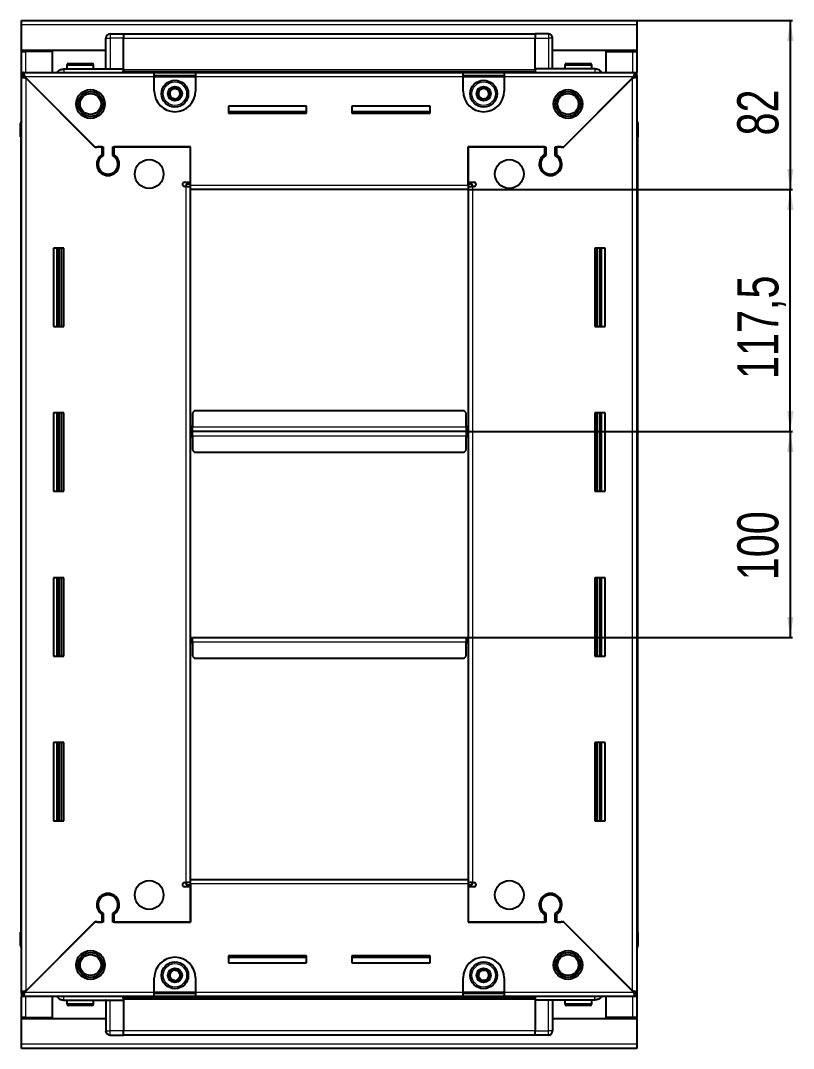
# Model space of a CAD drawing. Header units: millimetres. Extents: x 1014 to 2995, y -721 to 1092.
# Drawn here: x 2619.4 to 2994.9, y 444.1 to 943.1 of the extents above; entities that cross this region are included whole.
import ezdxf

# ---------------------------------------------------------------- set-up
doc = ezdxf.new("R2010")
doc.units = ezdxf.units.MM
doc.layers.add('FORMAT', color=7, linetype='Continuous')
doc.styles.add('SLDTEXTSTYLE0', font='TXT', dxfattribs={"width": 0.75})
doc.dimstyles.new('SLDDIMSTYLE0', dxfattribs={"dimtxt": 20, "dimasz": 10, "dimexe": 0, "dimexo": 0.0625, "dimgap": 5, "dimtad": 2, "dimdec": 1, "dimrnd": 1e-09, "dimzin": 12, "dimdsep": 46, "dimtxsty": 'SLDTEXTSTYLE0', "dimsah": 1, "dimcen": 0.09, "dimadec": 0, "dimazin": 3, "dimtfac": 1, "dimtofl": 0, "dimtmove": 0, "dimatfit": 3, "dimfxl": 0, "dimfrac": 2, "dimtolj": 1, "dimtzin": 12, "dimarcsym": 0})

# ---------------------------------------------------------------- blocks, each defined once
blk = doc.blocks.new('_D_5')
at = {"layer": 'FORMAT'}
for p, q in [((2918.87, 943.07), (2994.36, 943.07)), ((2993.36, 943.07), (2993.36, 861.07)), ((2836.87, 861.07), (2994.36, 861.07))]:
    blk.add_line(p, q, dxfattribs=at)
for points in [[(2993.36, 943.07), (2991.82, 933.07), (2994.9, 933.07)], [(2993.36, 861.07), (2994.9, 871.07), (2991.82, 871.07)]]:
    blk.add_solid(points, dxfattribs=at)
at = {"layer": 'FORMAT', "insert": (2967.58, 887.29), "char_height": 20, "attachment_point": 1, "rotation": 90, "style": 'SLDTEXTSTYLE0'}
blk.add_mtext('82', dxfattribs=at)
blk = doc.blocks.new('_D_6')
at = {"layer": 'FORMAT'}
for p, q in [((2836.87, 861.07), (2994.36, 861.07)), ((2993.36, 743.57), (2993.36, 861.07)), ((2835.87, 743.57), (2994.36, 743.57))]:
    blk.add_line(p, q, dxfattribs=at)
for points in [[(2993.36, 861.07), (2991.82, 851.07), (2994.9, 851.07)], [(2993.36, 743.57), (2994.9, 753.57), (2991.82, 753.57)]]:
    blk.add_solid(points, dxfattribs=at)
at = {"layer": 'FORMAT', "insert": (2967.58, 769.07), "char_height": 20, "attachment_point": 1, "rotation": 90, "style": 'SLDTEXTSTYLE0'}
blk.add_mtext('117,5', dxfattribs=at)
blk = doc.blocks.new('_D_7')
at = {"layer": 'FORMAT'}
for p, q in [((2835.87, 743.57), (2994.36, 743.57)), ((2993.36, 743.57), (2993.36, 643.57)), ((2835.87, 643.57), (2994.36, 643.57))]:
    blk.add_line(p, q, dxfattribs=at)
for points in [[(2993.36, 743.57), (2991.82, 733.57), (2994.9, 733.57)], [(2993.36, 643.57), (2994.9, 653.57), (2991.82, 653.57)]]:
    blk.add_solid(points, dxfattribs=at)
at = {"layer": 'FORMAT', "insert": (2967.58, 671.4), "char_height": 20, "attachment_point": 1, "rotation": 90, "style": 'SLDTEXTSTYLE0'}
blk.add_mtext('100', dxfattribs=at)

msp = doc.modelspace()

# ---------------------------------------------------------------- linework, layer by layer
at = {"color": 7, "linetype": 'Continuous', "lineweight": 25}
for p, q in [((2619.86, 943.07), (2918.86, 943.07)), ((2619.86, 940.97), (2619.86, 943.07)), ((2619.86, 928.57), (2619.86, 940.97)), ((2918.86, 943.07), (2918.86, 940.97)), ((2918.86, 940.97), (2918.86, 928.57)), ((2660.86, 919.57), (2660.86, 934.57)), ((2661.53, 936.07), (2661.53, 936.07)), ((2662.86, 936.57), (2669.36, 936.57)), ((2662.86, 936.57), (2669.36, 936.57)), ((2669.36, 936.57), (2669.36, 936.57)), ((2669.36, 936.57), (2669.36, 936.57)), ((2669.36, 936.57), (2669.36, 934.57)), ((2869.36, 936.42), (2669.36, 936.42)), ((2669.36, 919.57), (2669.36, 934.57)), ((2869.36, 936.57), (2869.36, 936.57)), ((2875.86, 936.57), (2869.36, 936.57)), ((2875.86, 936.57), (2869.36, 936.57)), ((2869.36, 936.57), (2869.36, 934.57)), ((2869.36, 919.57), (2869.36, 934.57)), ((2877.86, 934.57), (2877.86, 934.57)), ((2877.86, 919.57), (2877.86, 934.57)), ((2660.86, 928.57), (2619.86, 928.57)), ((2619.86, 928.07), (2619.86, 928.57)), ((2621.36, 928.07), (2621.36, 928.57)), ((2918.86, 928.57), (2877.86, 928.57)), ((2917.36, 928.07), (2917.36, 928.57)), ((2918.86, 928.07), (2918.86, 928.57)), ((2619.86, 928.07), (2621.96, 928.07)), ((2619.86, 917.82), (2619.86, 928.07)), ((2634.86, 928.07), (2621.96, 928.07)), ((2634.86, 917.82), (2634.86, 928.07)), ((2903.86, 917.82), (2903.86, 928.07)), ((2903.86, 928.07), (2916.76, 928.07)), ((2916.76, 928.07), (2918.86, 928.07)), ((2918.86, 928.07), (2918.86, 917.82)), ((2640.36, 919.57), (2669.36, 919.57)), ((2641.86, 921.47), (2641.86, 919.57)), ((2642.66, 922.27), (2654.06, 922.27)), ((2654.86, 919.57), (2654.86, 921.47)), ((2669.28, 917.82), (2669.36, 919.54)), ((2669.36, 919.57), (2669.36, 919.07)), ((2669.36, 918.42), (2869.36, 918.42)), ((2869.36, 919.57), (2869.36, 919.07)), ((2898.36, 919.57), (2869.36, 919.57)), ((2869.36, 919.54), (2869.43, 917.82)), ((2870.86, 919.5), (2870.86, 919.57)), ((2883.86, 921.47), (2883.86, 919.57)), ((2884.66, 922.27), (2896.06, 922.27)), ((2896.86, 919.57), (2896.86, 921.47)), ((2619.86, 916.32), (2619.86, 917.82)), ((2619.86, 917.82), (2620.86, 917.82)), ((2619.86, 915.82), (2619.86, 916.32)), ((2619.86, 916.32), (2620.86, 916.32)), ((2619.86, 471.32), (2619.86, 915.82)), ((2621.36, 915.82), (2619.86, 915.82)), ((2620.86, 916.32), (2620.86, 917.82)), ((2620.86, 917.82), (2684.36, 917.82)), ((2621.46, 915.72), (2655.36, 881.82)), ((2656.06, 881.12), (2621.96, 915.22)), ((2684.36, 915.72), (2684.36, 917.82)), ((2684.36, 917.82), (2704.36, 917.82)), ((2684.36, 916.32), (2704.36, 916.32)), ((2684.36, 908.82), (2684.36, 915.72)), ((2704.36, 917.82), (2704.36, 915.72)), ((2704.36, 917.82), (2834.36, 917.82)), ((2704.36, 915.72), (2704.36, 908.82)), ((2834.36, 915.72), (2834.36, 917.82)), ((2834.36, 917.82), (2854.36, 917.82)), ((2834.36, 916.32), (2854.36, 916.32)), ((2834.36, 908.82), (2834.36, 915.72)), ((2854.36, 917.82), (2917.86, 917.82)), ((2854.36, 917.82), (2854.36, 915.72)), ((2854.36, 915.72), (2854.36, 908.82)), ((2916.76, 915.22), (2882.66, 881.12)), ((2883.36, 881.82), (2917.26, 915.72)), ((2917.36, 915.82), (2918.86, 915.82)), ((2917.86, 916.32), (2917.86, 917.82)), ((2917.86, 917.82), (2918.86, 917.82)), ((2917.86, 916.32), (2918.86, 916.32)), ((2918.86, 916.32), (2918.86, 917.82)), ((2918.86, 916.32), (2918.86, 915.82)), ((2918.86, 915.82), (2918.86, 471.32)), ((2758.36, 901.57), (2720.36, 901.57)), ((2720.36, 901.57), (2720.36, 898.07)), ((2758.36, 898.82), (2720.36, 898.82)), ((2758.36, 898.07), (2758.36, 901.57)), ((2818.36, 901.57), (2780.36, 901.57)), ((2780.36, 901.57), (2780.36, 898.07)), ((2818.36, 898.82), (2780.36, 898.82)), ((2818.36, 898.07), (2818.36, 901.57)), ((2720.36, 898.07), (2758.36, 898.07)), ((2780.36, 898.07), (2818.36, 898.07)), ((2918.86, 894.39), (2918.86, 894.39)), ((2619.36, 893.07), (2619.36, 886.57)), ((2619.36, 886.57), (2619.36, 893.07)), ((2919.36, 893.07), (2919.36, 886.57)), ((2919.36, 886.57), (2919.36, 893.07)), ((2619.36, 886.57), (2619.36, 886.57)), ((2619.86, 886.57), (2619.36, 886.57)), ((2619.51, 886.57), (2619.51, 500.57)), ((2918.86, 886.57), (2919.36, 886.57)), ((2919.21, 500.57), (2919.21, 886.57)), ((2919.36, 886.57), (2919.36, 886.57)), ((2919.36, 886.57), (2919.36, 886.57)), ((2655.36, 881.82), (2659.56, 881.82)), ((2656.76, 881.82), (2656.06, 881.12)), ((2658.86, 881.82), (2656.76, 881.82)), ((2658.86, 881.82), (2658.86, 877.93)), ((2659.56, 881.82), (2659.56, 877.53)), ((2664.16, 881.82), (2701.86, 881.82)), ((2664.16, 877.53), (2664.16, 881.82)), ((2664.86, 877.93), (2664.86, 881.82)), ((2701.86, 881.82), (2664.86, 881.82)), ((2701.86, 864.57), (2701.86, 881.82)), ((2701.86, 863.17), (2701.86, 881.82)), ((2836.86, 881.82), (2836.86, 864.57)), ((2873.86, 881.82), (2836.86, 881.82)), ((2836.86, 881.82), (2874.56, 881.82)), ((2836.86, 863.17), (2836.86, 881.82)), ((2873.86, 881.82), (2873.86, 877.93)), ((2874.56, 881.82), (2874.56, 877.53)), ((2879.16, 881.82), (2883.36, 881.82)), ((2879.16, 877.53), (2879.16, 881.82)), ((2881.96, 881.82), (2879.86, 881.82)), ((2879.86, 877.93), (2879.86, 881.82)), ((2882.66, 881.12), (2881.96, 881.82)), ((2659.86, 868.96), (2659.86, 868.2)), ((2878.86, 868.96), (2878.86, 868.2)), ((2699.01, 864.57), (2701.86, 864.57)), ((2701.86, 863.57), (2699.86, 863.57)), ((2699.86, 863.57), (2699.86, 862.57)), ((2836.86, 864.57), (2839.71, 864.57)), ((2838.86, 863.57), (2836.86, 863.57)), ((2838.86, 862.57), (2838.86, 863.57)), ((2699.76, 862.57), (2699.01, 862.57)), ((2699.76, 862.57), (2701.86, 862.57)), ((2701.86, 861.07), (2701.86, 863.17)), ((2701.86, 526.07), (2701.86, 861.07)), ((2836.86, 861.07), (2701.86, 861.07)), ((2836.86, 863.17), (2836.86, 861.07)), ((2836.86, 862.57), (2838.96, 862.57)), ((2836.86, 861.07), (2836.86, 526.07)), ((2839.71, 862.57), (2838.96, 862.57)), ((2640.36, 832.57), (2635.36, 832.57)), ((2635.36, 832.57), (2635.36, 794.57)), ((2637.51, 794.57), (2637.51, 832.57)), ((2639.3, 794.57), (2639.3, 832.57)), ((2639.33, 794.57), (2639.33, 832.57)), ((2640.36, 794.57), (2640.36, 832.57)), ((2898.36, 832.57), (2898.36, 794.57)), ((2903.36, 832.57), (2898.36, 832.57)), ((2899.38, 832.57), (2899.38, 794.57)), ((2899.42, 832.57), (2899.42, 794.57)), ((2901.21, 832.57), (2901.21, 794.57)), ((2903.36, 794.57), (2903.36, 832.57)), ((2635.36, 794.57), (2640.36, 794.57)), ((2898.36, 794.57), (2903.36, 794.57)), ((2703.86, 753.57), (2702.86, 752.57)), ((2834.86, 753.57), (2703.86, 753.57)), ((2835.86, 752.57), (2834.86, 753.57)), ((2640.36, 752.57), (2635.36, 752.57)), ((2635.36, 752.57), (2635.36, 714.57)), ((2637.51, 714.57), (2637.51, 752.57)), ((2639.3, 714.57), (2639.3, 752.57)), ((2639.33, 714.57), (2639.33, 752.57)), ((2640.36, 714.57), (2640.36, 752.57)), ((2702.86, 752.57), (2702.86, 745.67)), ((2835.86, 745.67), (2835.86, 752.57)), ((2898.36, 752.57), (2898.36, 714.57)), ((2903.36, 752.57), (2898.36, 752.57)), ((2899.38, 752.57), (2899.38, 714.57)), ((2899.42, 752.57), (2899.42, 714.57)), ((2901.21, 752.57), (2901.21, 714.57)), ((2903.36, 714.57), (2903.36, 752.57)), ((2702.61, 743.57), (2701.86, 743.57)), ((2702.86, 746.42), (2702.61, 746.42)), ((2702.61, 746.42), (2702.61, 743.57)), ((2702.61, 743.57), (2702.61, 740.72)), ((2702.86, 743.57), (2702.86, 745.67)), ((2835.86, 743.57), (2702.86, 743.57)), ((2702.86, 741.47), (2702.86, 743.57)), ((2836.11, 746.42), (2835.86, 746.42)), ((2835.86, 745.67), (2835.86, 743.57)), ((2835.86, 743.57), (2835.86, 741.47)), ((2836.11, 743.57), (2836.11, 746.42)), ((2836.86, 743.57), (2836.11, 743.57)), ((2836.11, 740.72), (2836.11, 743.57)), ((2702.61, 740.72), (2702.86, 740.72)), ((2702.86, 741.47), (2702.86, 734.57)), ((2835.86, 734.57), (2835.86, 741.47)), ((2835.86, 740.72), (2836.11, 740.72)), ((2702.86, 734.57), (2703.86, 733.57)), ((2703.86, 733.57), (2834.86, 733.57)), ((2834.86, 733.57), (2835.86, 734.57)), ((2635.36, 714.57), (2640.36, 714.57)), ((2898.36, 714.57), (2903.36, 714.57)), ((2640.36, 672.57), (2635.36, 672.57)), ((2635.36, 672.57), (2635.36, 634.57)), ((2637.51, 634.57), (2637.51, 672.57)), ((2639.3, 634.57), (2639.3, 672.57)), ((2639.33, 634.57), (2639.33, 672.57)), ((2640.36, 634.57), (2640.36, 672.57)), ((2898.36, 672.57), (2898.36, 634.57)), ((2903.36, 672.57), (2898.36, 672.57)), ((2899.38, 672.57), (2899.38, 634.57)), ((2899.42, 672.57), (2899.42, 634.57)), ((2901.21, 672.57), (2901.21, 634.57)), ((2903.36, 634.57), (2903.36, 672.57)), ((2701.86, 643.57), (2702.61, 643.57)), ((2702.61, 643.57), (2702.61, 640.72)), ((2702.61, 640.72), (2702.86, 640.72)), ((2702.86, 641.47), (2702.86, 643.57)), ((2702.86, 643.57), (2835.86, 643.57)), ((2702.86, 641.47), (2702.86, 634.57)), ((2835.86, 643.57), (2835.86, 641.47)), ((2835.86, 634.57), (2835.86, 641.47)), ((2835.86, 640.72), (2836.11, 640.72)), ((2836.11, 640.72), (2836.11, 643.57)), ((2836.11, 643.57), (2836.86, 643.57)), ((2635.36, 634.57), (2640.36, 634.57)), ((2702.86, 634.57), (2703.86, 633.57)), ((2834.86, 633.57), (2835.86, 634.57)), ((2898.36, 634.57), (2903.36, 634.57)), ((2703.86, 633.57), (2834.86, 633.57)), ((2640.36, 592.57), (2635.36, 592.57)), ((2635.36, 592.57), (2635.36, 554.57)), ((2637.51, 554.57), (2637.51, 592.57)), ((2639.3, 554.57), (2639.3, 592.57)), ((2639.33, 554.57), (2639.33, 592.57)), ((2640.36, 554.57), (2640.36, 592.57)), ((2898.36, 592.57), (2898.36, 554.57)), ((2903.36, 592.57), (2898.36, 592.57)), ((2899.38, 592.57), (2899.38, 554.57)), ((2899.42, 592.57), (2899.42, 554.57)), ((2901.21, 592.57), (2901.21, 554.57)), ((2903.36, 554.57), (2903.36, 592.57)), ((2635.36, 554.57), (2640.36, 554.57)), ((2898.36, 554.57), (2903.36, 554.57)), ((2699.01, 524.57), (2699.76, 524.57)), ((2701.86, 524.57), (2699.76, 524.57)), ((2699.86, 524.57), (2699.86, 523.57)), ((2701.86, 526.07), (2836.86, 526.07)), ((2701.86, 523.97), (2701.86, 526.07)), ((2701.86, 523.97), (2701.86, 505.32)), ((2836.86, 526.07), (2836.86, 523.97)), ((2838.96, 524.57), (2836.86, 524.57)), ((2836.86, 523.97), (2836.86, 505.32)), ((2838.86, 523.57), (2838.86, 524.57)), ((2838.96, 524.57), (2839.71, 524.57)), ((2701.86, 522.57), (2699.01, 522.57)), ((2699.86, 523.57), (2701.86, 523.57)), ((2701.86, 505.32), (2701.86, 522.57)), ((2836.86, 523.57), (2838.86, 523.57)), ((2836.86, 522.57), (2836.86, 505.32)), ((2839.71, 522.57), (2836.86, 522.57)), ((2659.86, 518.94), (2659.86, 518.18)), ((2878.86, 518.94), (2878.86, 518.18)), ((2658.86, 509.21), (2658.86, 505.32)), ((2659.56, 509.61), (2659.56, 505.32)), ((2664.16, 505.32), (2664.16, 509.61)), ((2664.86, 505.32), (2664.86, 509.21)), ((2873.86, 509.21), (2873.86, 505.32)), ((2874.56, 509.61), (2874.56, 505.32)), ((2879.16, 505.32), (2879.16, 509.61)), ((2879.86, 505.32), (2879.86, 509.21)), ((2655.36, 505.32), (2621.46, 471.42)), ((2621.96, 471.92), (2656.06, 506.02)), ((2659.56, 505.32), (2655.36, 505.32)), ((2656.06, 506.02), (2656.76, 505.32)), ((2656.76, 505.32), (2658.86, 505.32)), ((2701.86, 505.32), (2664.16, 505.32)), ((2664.86, 505.32), (2701.86, 505.32)), ((2836.86, 505.32), (2873.86, 505.32)), ((2874.56, 505.32), (2836.86, 505.32)), ((2883.36, 505.32), (2879.16, 505.32)), ((2879.86, 505.32), (2881.96, 505.32)), ((2881.96, 505.32), (2882.66, 506.02)), ((2882.66, 506.02), (2916.76, 471.92)), ((2917.26, 471.42), (2883.36, 505.32)), ((2619.36, 494.07), (2619.36, 500.57)), ((2619.36, 500.57), (2619.36, 500.57)), ((2619.36, 500.57), (2619.36, 500.57)), ((2619.36, 500.57), (2619.36, 494.07)), ((2619.86, 500.57), (2619.36, 500.57)), ((2918.86, 500.57), (2919.36, 500.57)), ((2919.36, 500.57), (2919.36, 500.57)), ((2919.36, 494.07), (2919.36, 500.57)), ((2919.36, 500.57), (2919.36, 494.07)), ((2619.86, 492.75), (2619.86, 492.75)), ((2758.36, 489.07), (2720.36, 489.07)), ((2720.36, 489.07), (2720.36, 485.57)), ((2758.36, 485.57), (2758.36, 489.07)), ((2818.36, 489.07), (2780.36, 489.07)), ((2780.36, 489.07), (2780.36, 485.57)), ((2818.36, 485.57), (2818.36, 489.07)), ((2720.36, 488.32), (2758.36, 488.32)), ((2720.36, 485.57), (2758.36, 485.57)), ((2780.36, 488.32), (2818.36, 488.32)), ((2780.36, 485.57), (2818.36, 485.57)), ((2684.36, 471.42), (2684.36, 478.32)), ((2704.36, 478.32), (2704.36, 471.42)), ((2834.36, 471.42), (2834.36, 478.32)), ((2854.36, 478.32), (2854.36, 471.42)), ((2619.86, 470.82), (2619.86, 471.32)), ((2621.36, 471.32), (2619.86, 471.32)), ((2619.86, 470.82), (2619.86, 469.32)), ((2620.86, 470.82), (2619.86, 470.82)), ((2619.86, 459.07), (2619.86, 469.32)), ((2620.86, 469.32), (2619.86, 469.32)), ((2620.86, 470.82), (2620.86, 469.32)), ((2684.36, 469.32), (2620.86, 469.32)), ((2634.86, 459.07), (2634.86, 469.32)), ((2669.36, 467.6), (2669.28, 469.32)), ((2684.36, 469.32), (2684.36, 471.42)), ((2704.36, 470.82), (2684.36, 470.82)), ((2704.36, 469.32), (2684.36, 469.32)), ((2704.36, 471.42), (2704.36, 469.32)), ((2834.36, 469.32), (2704.36, 469.32)), ((2834.36, 469.32), (2834.36, 471.42)), ((2854.36, 470.82), (2834.36, 470.82)), ((2854.36, 469.32), (2834.36, 469.32)), ((2854.36, 471.42), (2854.36, 469.32)), ((2917.86, 469.32), (2854.36, 469.32)), ((2869.43, 469.32), (2869.36, 467.6)), ((2903.86, 459.07), (2903.86, 469.32)), ((2917.36, 471.32), (2918.86, 471.32)), ((2917.86, 470.82), (2917.86, 469.32)), ((2918.86, 470.82), (2917.86, 470.82)), ((2918.86, 469.32), (2917.86, 469.32)), ((2918.86, 471.32), (2918.86, 470.82)), ((2918.86, 470.82), (2918.86, 469.32)), ((2918.86, 469.32), (2918.86, 459.07)), ((2640.36, 467.57), (2669.36, 467.57)), ((2641.86, 467.57), (2641.86, 465.67)), ((2646.43, 464.87), (2642.66, 464.87)), ((2654.06, 464.87), (2646.43, 464.87)), ((2654.86, 465.67), (2654.86, 467.57)), ((2660.86, 467.57), (2660.86, 452.57)), ((2667.86, 467.64), (2667.86, 467.57)), ((2869.36, 468.72), (2669.36, 468.72)), ((2669.36, 467.57), (2669.36, 468.07)), ((2669.36, 467.57), (2669.36, 452.57)), ((2869.36, 467.57), (2869.36, 468.07)), ((2898.36, 467.57), (2869.36, 467.57)), ((2869.36, 467.57), (2869.36, 452.57)), ((2877.86, 467.57), (2877.86, 452.57)), ((2883.86, 467.57), (2883.86, 465.67)), ((2891.65, 464.87), (2884.66, 464.87)), ((2896.06, 464.87), (2891.65, 464.87)), ((2896.86, 465.67), (2896.86, 467.57)), ((2621.96, 459.07), (2619.86, 459.07)), ((2619.86, 458.57), (2619.86, 459.07)), ((2619.86, 458.57), (2660.86, 458.57)), ((2619.86, 446.17), (2619.86, 458.57)), ((2621.36, 458.57), (2621.36, 459.07)), ((2621.96, 459.07), (2634.86, 459.07)), ((2877.86, 458.57), (2918.86, 458.57)), ((2916.76, 459.07), (2903.86, 459.07)), ((2918.86, 459.07), (2916.76, 459.07)), ((2917.36, 458.57), (2917.36, 459.07)), ((2918.86, 458.57), (2918.86, 459.07)), ((2918.86, 458.57), (2918.86, 446.17)), ((2660.86, 452.57), (2660.86, 452.57)), ((2662.86, 450.57), (2669.36, 450.57)), ((2662.86, 450.57), (2669.36, 450.57)), ((2669.36, 450.57), (2669.36, 452.57)), ((2669.36, 450.72), (2869.36, 450.72)), ((2669.36, 450.57), (2669.36, 450.57)), ((2869.36, 450.57), (2869.36, 452.57)), ((2869.36, 450.57), (2869.36, 450.57)), ((2875.86, 450.57), (2869.36, 450.57)), ((2869.36, 450.57), (2869.36, 450.57)), ((2875.86, 450.57), (2869.36, 450.57)), ((2877.18, 451.07), (2877.18, 451.07)), ((2619.86, 444.07), (2619.86, 446.17)), ((2918.86, 446.17), (2918.86, 444.07)), ((2918.86, 444.07), (2619.86, 444.07))]:
    msp.add_line(p, q, dxfattribs=at)
at = {"color": 8, "linetype": 'Continuous', "lineweight": 18}
for p, q in [((2918.86, 940.97), (2619.86, 940.97)), ((2660.86, 934.57), (2662.86, 934.57)), ((2662.86, 936.57), (2662.86, 934.57)), ((2662.86, 934.57), (2662.86, 919.57)), ((2669.36, 934.57), (2662.86, 934.57)), ((2869.36, 934.42), (2669.36, 934.42)), ((2869.36, 934.57), (2875.86, 934.57)), ((2875.86, 936.57), (2875.86, 934.57)), ((2877.86, 934.57), (2875.86, 934.57)), ((2875.86, 934.57), (2875.86, 919.57)), ((2621.96, 928.07), (2621.96, 928.57)), ((2916.76, 928.57), (2916.76, 928.07)), ((2621.96, 917.82), (2621.96, 928.07)), ((2916.76, 928.07), (2916.76, 917.82)), ((2641.86, 921.47), (2654.86, 921.47)), ((2869.36, 919.07), (2669.36, 919.07)), ((2883.86, 921.47), (2896.86, 921.47)), ((2684.36, 915.72), (2621.46, 915.72)), ((2621.96, 915.22), (2621.96, 471.92)), ((2869.36, 917.84), (2669.36, 917.84)), ((2684.36, 915.72), (2704.36, 915.72)), ((2834.36, 915.72), (2704.36, 915.72)), ((2834.36, 915.72), (2854.36, 915.72)), ((2917.26, 915.72), (2854.36, 915.72)), ((2916.76, 471.92), (2916.76, 915.22)), ((2619.86, 893.07), (2619.36, 893.07)), ((2918.86, 893.07), (2919.36, 893.07)), ((2699.76, 524.57), (2699.76, 862.57)), ((2701.86, 863.17), (2836.86, 863.17)), ((2838.96, 862.57), (2838.96, 524.57)), ((2636.86, 832.57), (2636.86, 794.57)), ((2638.09, 832.57), (2638.09, 794.57)), ((2900.62, 794.57), (2900.62, 832.57)), ((2901.86, 794.57), (2901.86, 832.57)), ((2636.86, 752.57), (2636.86, 714.57)), ((2638.09, 752.57), (2638.09, 714.57)), ((2900.62, 714.57), (2900.62, 752.57)), ((2901.86, 714.57), (2901.86, 752.57)), ((2835.86, 745.67), (2702.86, 745.67)), ((2702.86, 741.47), (2835.86, 741.47)), ((2636.86, 672.57), (2636.86, 634.57)), ((2638.09, 672.57), (2638.09, 634.57)), ((2900.62, 634.57), (2900.62, 672.57)), ((2901.86, 634.57), (2901.86, 672.57)), ((2702.86, 641.47), (2835.86, 641.47)), ((2636.86, 592.57), (2636.86, 554.57)), ((2638.09, 592.57), (2638.09, 554.57)), ((2900.62, 554.57), (2900.62, 592.57)), ((2901.86, 554.57), (2901.86, 592.57)), ((2836.86, 523.97), (2701.86, 523.97)), ((2619.86, 494.07), (2619.36, 494.07)), ((2918.86, 494.07), (2919.36, 494.07)), ((2621.46, 471.42), (2684.36, 471.42)), ((2621.96, 459.07), (2621.96, 469.32)), ((2669.36, 469.31), (2869.36, 469.31)), ((2704.36, 471.42), (2684.36, 471.42)), ((2704.36, 471.42), (2834.36, 471.42)), ((2854.36, 471.42), (2834.36, 471.42)), ((2854.36, 471.42), (2917.26, 471.42)), ((2916.76, 469.32), (2916.76, 459.07)), ((2646.16, 465.67), (2641.86, 465.67)), ((2654.86, 465.67), (2646.16, 465.67)), ((2662.86, 452.57), (2662.86, 467.57)), ((2669.36, 468.07), (2869.36, 468.07)), ((2875.86, 452.57), (2875.86, 467.57)), ((2891.83, 465.67), (2883.86, 465.67)), ((2896.86, 465.67), (2891.83, 465.67)), ((2621.96, 458.57), (2621.96, 459.07)), ((2916.76, 459.07), (2916.76, 458.57)), ((2660.86, 452.57), (2662.86, 452.57)), ((2662.86, 450.57), (2662.86, 452.57)), ((2669.36, 452.57), (2662.86, 452.57)), ((2669.36, 452.72), (2869.36, 452.72)), ((2869.36, 452.57), (2875.86, 452.57)), ((2877.86, 452.57), (2875.86, 452.57)), ((2875.86, 450.57), (2875.86, 452.57)), ((2918.86, 446.17), (2619.86, 446.17))]:
    msp.add_line(p, q, dxfattribs=at)
at = {"color": 7, "linetype": 'Continuous', "lineweight": 25, "flags": 128}
msp.add_lwpolyline([(2661, 451.82), (2660.9, 452.18), (2660.86, 452.57)], dxfattribs=at)
at = {"color": 7, "linetype": 'Continuous', "lineweight": 25}
for centre, radius in [((2694.36, 907.57), 6.5), ((2844.36, 907.57), 6.5), ((2653.36, 902.57), 7), ((2653.36, 902.57), 6.03), ((2694.36, 907.57), 3.46), ((2844.36, 907.57), 3.46), ((2885.36, 902.57), 7), ((2885.36, 902.57), 6.02), ((2653.36, 902.57), 5.1), ((2885.36, 902.57), 5.1), ((2681.86, 868.57), 7), ((2856.86, 868.57), 7), ((2681.86, 518.57), 7), ((2856.86, 518.57), 7), ((2653.36, 484.57), 7), ((2653.36, 484.57), 6.03), ((2653.36, 484.57), 5.1), ((2885.36, 484.57), 7), ((2885.36, 484.57), 6.03), ((2885.36, 484.57), 5.1), ((2694.36, 479.57), 6.5), ((2844.36, 479.57), 6.5), ((2694.36, 479.57), 3.46), ((2844.36, 479.57), 3.46)]:
    msp.add_circle(centre, radius, dxfattribs=at)
at = {"color": 8, "linetype": 'Continuous', "lineweight": 18}
for centre in [(2694.36, 907.57), (2844.36, 907.57), (2694.36, 479.57), (2844.36, 479.57)]:
    msp.add_circle(centre, 5.7, dxfattribs=at)
at = {"color": 7, "linetype": 'Continuous', "lineweight": 25}
for centre, radius, start, end in [((2662.86, 934.57), 2, 90, 180), ((2875.86, 934.57), 2, 0, 90), ((2642.66, 921.47), 0.8, 90, 180), ((2654.06, 921.47), 0.8, 0, 90), ((2660.66, 919.77), 0.2, 270, 0), ((2878.06, 919.77), 0.2, 180, 270), ((2884.66, 921.47), 0.8, 90, 180), ((2896.06, 921.47), 0.8, 0, 90), ((2694.36, 908.82), 10, 180, 270), ((2694.36, 907.57), 2.5, 134.0156, 194.0156), ((2694.36, 907.57), 2.5, 74.0156, 134.0156), ((2694.36, 908.82), 10, 270, 0), ((2694.36, 907.57), 2.5, 14.0156, 74.0156), ((2844.36, 908.82), 10, 180, 270), ((2844.36, 907.57), 2.5, 160.1116, 220.1116), ((2844.36, 907.57), 2.5, 100.1116, 160.1116), ((2844.36, 907.57), 2.5, 40.1116, 100.1116), ((2844.36, 908.82), 10, 270, 0), ((2844.36, 907.57), 2.5, 340.1116, 40.1116), ((2694.36, 907.57), 2.5, 194.0156, 254.0156), ((2694.36, 907.57), 2.5, 254.0156, 314.0156), ((2694.36, 907.57), 2.5, 314.0156, 14.0156), ((2844.36, 907.57), 2.5, 220.1116, 280.1116), ((2844.36, 907.57), 2.5, 280.1116, 340.1116), ((2621.36, 893.07), 2, 138.5749, 180), ((2621.36, 893.07), 2, 138.5904, 180), ((2917.36, 893.07), 2, 33.7845, 41.4096), ((2917.36, 893.07), 2, 0, 41.4096), ((2917.36, 893.07), 2, 0, 19.5667), ((2661.86, 873.32), 5.5, 123.0557, 56.9443), ((2661.86, 873.32), 4.8, 118.631, 61.369), ((2876.86, 873.32), 5.5, 123.0557, 56.9443), ((2876.86, 873.32), 4.8, 118.631, 61.369), ((2699.01, 863.57), 1, 90, 270), ((2839.71, 863.57), 1, 270, 90), ((2699.01, 523.57), 1, 90, 270), ((2839.71, 523.57), 1, 270, 90), ((2661.86, 513.82), 5.5, 303.0557, 236.9443), ((2876.86, 513.82), 5.5, 303.0557, 236.9443), ((2661.86, 513.82), 4.8, 298.631, 241.369), ((2876.86, 513.82), 4.8, 298.631, 241.369), ((2621.36, 494.07), 2, 180, 199.5667), ((2621.36, 494.07), 2, 180, 221.3942), ((2917.36, 494.07), 2, 318.5904, 0), ((2621.36, 494.07), 2, 213.7845, 221.4096), ((2694.36, 478.32), 10, 90, 180), ((2694.36, 478.32), 10, 0, 90), ((2844.36, 478.32), 10, 90, 180), ((2844.36, 478.32), 10, 0, 90), ((2694.36, 479.57), 2.5, 127.474, 187.474), ((2694.36, 479.57), 2.5, 187.474, 247.474), ((2694.36, 479.57), 2.5, 67.474, 127.474), ((2694.36, 479.57), 2.5, 7.474, 67.474), ((2694.36, 479.57), 2.5, 307.474, 7.474), ((2844.36, 479.57), 2.5, 147.0424, 207.0424), ((2844.36, 479.57), 2.5, 87.0424, 147.0424), ((2844.36, 479.57), 2.5, 27.0424, 87.0424), ((2844.36, 479.57), 2.5, 327.0424, 27.0424), ((2694.36, 479.57), 2.5, 247.474, 307.474), ((2844.36, 479.57), 2.5, 207.0424, 267.0424), ((2844.36, 479.57), 2.5, 267.0424, 327.0424), ((2642.66, 465.67), 0.8, 180, 270), ((2654.06, 465.67), 0.8, 270, 360), ((2660.66, 467.37), 0.2, 0, 90), ((2878.06, 467.37), 0.2, 90, 180), ((2884.66, 465.67), 0.8, 180, 270), ((2896.06, 465.67), 0.8, 270, 360), ((2662.86, 452.57), 2, 180, 270), ((2875.86, 452.57), 2, 270, 0), ((2875.86, 452.57), 2, 270, 311.4096)]:
    msp.add_arc(centre, radius, start, end, dxfattribs=at)
for points, knots in [([(2637.14, 917.82), (2637.26, 918.02), (2637.65, 918.67), (2638.8, 919.38), (2639.84, 919.51), (2640.36, 919.57)], [0, 0, 0, 0, 0.1822499, 0.5911249, 1, 1, 1, 1]), ([(2669.36, 919.57), (2669.36, 919.53), (2669.36, 919.46), (2669.36, 918.84), (2669.36, 918.28), (2669.36, 917.91), (2669.36, 917.9)], [0, 0, 0, 0, 0.3302662, 0.6605324, 0.9907986, 1, 1, 1, 1]), ([(2869.36, 919.57), (2869.36, 919.53), (2869.36, 919.46), (2869.36, 918.84), (2869.36, 918.26), (2869.36, 917.86), (2869.36, 917.82)], [0, 0, 0, 0, 0.3229095, 0.6458191, 0.9687286, 1, 1, 1, 1]), ([(2901.57, 917.82), (2901.45, 918.02), (2901.07, 918.67), (2899.91, 919.38), (2898.88, 919.51), (2898.36, 919.57)], [0, 0, 0, 0, 0.1822499, 0.5911249, 1, 1, 1, 1]), ([(2619.86, 915.82), (2619.88, 915.78), (2619.94, 915.69), (2620.33, 915.55), (2620.89, 915.42), (2621.47, 915.31), (2621.83, 915.24), (2621.96, 915.22)], [0, 0, 0, 0, 0.2302553, 0.4485219, 0.6667858, 0.8850496, 1, 1, 1, 1]), ([(2621.46, 915.72), (2621.41, 915.97), (2621.32, 916.47), (2621.19, 917.11), (2621.06, 917.57), (2620.95, 917.79), (2620.88, 917.81), (2620.86, 917.82)], [0, 0, 0, 0, 0.230255, 0.448522, 0.666786, 0.88505, 1, 1, 1, 1]), ([(2916.76, 915.22), (2917.01, 915.27), (2917.5, 915.36), (2918.15, 915.49), (2918.61, 915.62), (2918.83, 915.73), (2918.85, 915.8), (2918.86, 915.82)], [0, 0, 0, 0, 0.230255, 0.448522, 0.666786, 0.88505, 1, 1, 1, 1]), ([(2917.86, 917.82), (2917.81, 917.79), (2917.72, 917.74), (2917.59, 917.35), (2917.46, 916.79), (2917.35, 916.21), (2917.28, 915.85), (2917.26, 915.72)], [0, 0, 0, 0, 0.2302553, 0.4485219, 0.6667858, 0.8850496, 1, 1, 1, 1]), ([(2691.58, 908.37), (2691.95, 908.72), (2692.65, 909.39), (2693.34, 910.06), (2693.66, 910.37)], [0, 0, 0, 0, 0.534686, 1, 1, 1, 1]), ([(2692.28, 905.57), (2692.2, 905.9), (2692, 906.7), (2691.76, 907.66), (2691.61, 908.24), (2691.58, 908.37)], [0, 0, 0, 0, 0.362901, 0.866875, 1, 1, 1, 1]), ([(2693.66, 910.37), (2694.15, 910.23), (2695.08, 909.96), (2696, 909.7), (2696.43, 909.58)], [0, 0, 0, 0, 0.534686, 1, 1, 1, 1]), ([(2696.43, 909.58), (2696.46, 909.46), (2696.61, 908.87), (2696.85, 907.91), (2697.05, 907.11), (2697.13, 906.78)], [0, 0, 0, 0, 0.133125, 0.637099, 1, 1, 1, 1]), ([(2841.52, 907.06), (2841.56, 907.18), (2841.76, 907.74), (2842.1, 908.68), (2842.38, 909.45), (2842.5, 909.78)], [0, 0, 0, 0, 0.133125, 0.637099, 1, 1, 1, 1]), ([(2842.5, 909.78), (2843.01, 909.87), (2843.95, 910.04), (2844.9, 910.21), (2845.34, 910.29)], [0, 0, 0, 0, 0.534686, 1, 1, 1, 1]), ([(2845.34, 910.29), (2845.67, 909.89), (2846.29, 909.15), (2846.91, 908.42), (2847.2, 908.08)], [0, 0, 0, 0, 0.534686, 1, 1, 1, 1]), ([(2695.06, 904.77), (2694.56, 904.91), (2693.63, 905.18), (2692.71, 905.44), (2692.28, 905.57)], [0, 0, 0, 0, 0.534686, 1, 1, 1, 1]), ([(2697.13, 906.78), (2696.76, 906.42), (2696.07, 905.75), (2695.38, 905.08), (2695.06, 904.77)], [0, 0, 0, 0, 0.534686, 1, 1, 1, 1]), ([(2843.38, 904.86), (2843.04, 905.25), (2842.42, 905.99), (2841.8, 906.72), (2841.52, 907.06)], [0, 0, 0, 0, 0.534686, 1, 1, 1, 1]), ([(2846.22, 905.36), (2845.71, 905.27), (2844.76, 905.1), (2843.81, 904.93), (2843.38, 904.86)], [0, 0, 0, 0, 0.534686, 1, 1, 1, 1]), ([(2847.2, 908.08), (2847.08, 907.75), (2846.8, 906.98), (2846.46, 906.04), (2846.26, 905.48), (2846.22, 905.36)], [0, 0, 0, 0, 0.362901, 0.866875, 1, 1, 1, 1]), ([(2691.69, 480.68), (2691.79, 480.75), (2692.26, 481.12), (2693.05, 481.72), (2693.71, 482.22), (2693.98, 482.43)], [0, 0, 0, 0, 0.133125, 0.637099, 1, 1, 1, 1]), ([(2692.07, 477.81), (2692, 478.33), (2691.87, 479.28), (2691.75, 480.23), (2691.69, 480.68)], [0, 0, 0, 0, 0.534686, 1, 1, 1, 1]), ([(2693.98, 482.43), (2694.46, 482.24), (2695.35, 481.87), (2696.24, 481.5), (2696.65, 481.33)], [0, 0, 0, 0, 0.534686, 1, 1, 1, 1]), ([(2696.65, 481.33), (2696.72, 480.82), (2696.84, 479.86), (2696.97, 478.91), (2697.02, 478.47)], [0, 0, 0, 0, 0.534686, 1, 1, 1, 1]), ([(2841.47, 479.72), (2841.75, 480.15), (2842.28, 480.96), (2842.8, 481.77), (2843.04, 482.14)], [0, 0, 0, 0, 0.534686, 1, 1, 1, 1]), ([(2842.79, 477.15), (2842.55, 477.61), (2842.11, 478.47), (2841.68, 479.32), (2841.47, 479.72)], [0, 0, 0, 0, 0.534686, 1, 1, 1, 1]), ([(2843.04, 482.14), (2843.17, 482.14), (2843.77, 482.1), (2844.76, 482.05), (2845.58, 482.01), (2845.93, 481.99)], [0, 0, 0, 0, 0.1331247, 0.6370994, 1, 1, 1, 1]), ([(2847.24, 479.42), (2846.96, 478.99), (2846.43, 478.18), (2845.91, 477.37), (2845.67, 477)], [0, 0, 0, 0, 0.534686, 1, 1, 1, 1]), ([(2845.93, 481.99), (2846.16, 481.53), (2846.6, 480.67), (2847.04, 479.82), (2847.24, 479.42)], [0, 0, 0, 0, 0.534686, 1, 1, 1, 1]), ([(2694.73, 476.71), (2694.26, 476.91), (2693.37, 477.28), (2692.48, 477.64), (2692.07, 477.81)], [0, 0, 0, 0, 0.534686, 1, 1, 1, 1]), ([(2697.02, 478.47), (2696.75, 478.26), (2696.1, 477.75), (2695.31, 477.15), (2694.83, 476.78), (2694.73, 476.71)], [0, 0, 0, 0, 0.362901, 0.866875, 1, 1, 1, 1]), ([(2845.67, 477), (2845.33, 477.02), (2844.5, 477.06), (2843.51, 477.11), (2842.91, 477.14), (2842.79, 477.15)], [0, 0, 0, 0, 0.362901, 0.866875, 1, 1, 1, 1]), ([(2621.96, 471.92), (2621.7, 471.88), (2621.21, 471.79), (2620.57, 471.65), (2620.1, 471.52), (2619.88, 471.41), (2619.86, 471.34), (2619.86, 471.32)], [0, 0, 0, 0, 0.230255, 0.448522, 0.666786, 0.88505, 1, 1, 1, 1]), ([(2620.86, 469.32), (2620.9, 469.35), (2620.99, 469.4), (2621.13, 469.79), (2621.26, 470.35), (2621.37, 470.93), (2621.43, 471.3), (2621.46, 471.42)], [0, 0, 0, 0, 0.2302553, 0.4485219, 0.6667858, 0.8850496, 1, 1, 1, 1]), ([(2637.14, 469.32), (2637.26, 469.12), (2637.65, 468.47), (2638.8, 467.76), (2639.84, 467.63), (2640.36, 467.57)], [0, 0, 0, 0, 0.18225, 0.591125, 1, 1, 1, 1]), ([(2669.36, 467.57), (2669.36, 467.61), (2669.36, 467.68), (2669.36, 468.3), (2669.36, 468.88), (2669.36, 469.28), (2669.36, 469.31)], [0, 0, 0, 0, 0.324279, 0.648558, 0.972836, 1, 1, 1, 1]), ([(2869.36, 467.57), (2869.36, 467.61), (2869.36, 467.68), (2869.36, 468.3), (2869.36, 468.88), (2869.36, 469.28), (2869.36, 469.31)], [0, 0, 0, 0, 0.324279, 0.648558, 0.972836, 1, 1, 1, 1]), ([(2901.57, 469.32), (2901.45, 469.12), (2901.07, 468.47), (2899.91, 467.76), (2898.88, 467.63), (2898.36, 467.57)], [0, 0, 0, 0, 0.18225, 0.591125, 1, 1, 1, 1]), ([(2918.86, 471.32), (2918.83, 471.37), (2918.78, 471.46), (2918.39, 471.59), (2917.83, 471.72), (2917.25, 471.83), (2916.88, 471.9), (2916.76, 471.92)], [0, 0, 0, 0, 0.230255, 0.448522, 0.666786, 0.88505, 1, 1, 1, 1]), ([(2917.26, 471.42), (2917.3, 471.17), (2917.39, 470.67), (2917.53, 470.03), (2917.66, 469.57), (2917.77, 469.35), (2917.83, 469.33), (2917.86, 469.32)], [0, 0, 0, 0, 0.230255, 0.448522, 0.666786, 0.88505, 1, 1, 1, 1])]:
    msp.add_open_spline(points, degree=3, knots=knots, dxfattribs=at)
at = {"color": 8, "linetype": 'Continuous', "lineweight": 18}
for points in [[(2640.36, 919.57), (2640.36, 919.52), (2640.36, 919.45), (2640.36, 919.02), (2640.36, 918.56), (2640.36, 918.15), (2640.36, 917.88), (2640.36, 917.82)], [(2898.36, 919.57), (2898.36, 919.52), (2898.36, 919.45), (2898.36, 919.02), (2898.36, 918.56), (2898.36, 918.15), (2898.36, 917.88), (2898.36, 917.82)], [(2640.36, 467.57), (2640.36, 467.62), (2640.36, 467.69), (2640.36, 468.13), (2640.36, 468.58), (2640.36, 468.99), (2640.36, 469.27), (2640.36, 469.32)], [(2898.36, 467.57), (2898.36, 467.62), (2898.36, 467.69), (2898.36, 468.13), (2898.36, 468.58), (2898.36, 468.99), (2898.36, 469.27), (2898.36, 469.32)]]:
    msp.add_open_spline(points, degree=3, knots=[0, 0, 0, 0, 0.359753, 0.553414, 0.751185, 0.948956, 1, 1, 1, 1], dxfattribs=at)
at = {"color": 7, "linetype": 'Continuous', "lineweight": 25}
for points in [[(2621.46, 915.72), (2621.41, 915.8), (2621.31, 915.96), (2621.16, 916.16), (2621.01, 916.29), (2620.91, 916.31), (2620.86, 916.32)], [(2621.36, 915.82), (2621.37, 915.77), (2621.38, 915.67), (2621.52, 915.52), (2621.72, 915.37), (2621.88, 915.27), (2621.96, 915.22)], [(2916.76, 915.22), (2916.84, 915.27), (2916.99, 915.37), (2917.19, 915.52), (2917.33, 915.67), (2917.35, 915.77), (2917.36, 915.82)], [(2917.86, 916.32), (2917.81, 916.31), (2917.71, 916.29), (2917.56, 916.16), (2917.41, 915.96), (2917.31, 915.8), (2917.26, 915.72)], [(2620.86, 470.82), (2620.91, 470.83), (2621.01, 470.85), (2621.16, 470.99), (2621.31, 471.19), (2621.41, 471.34), (2621.46, 471.42)], [(2621.96, 471.92), (2621.88, 471.87), (2621.72, 471.77), (2621.52, 471.62), (2621.38, 471.47), (2621.37, 471.37), (2621.36, 471.32)], [(2917.36, 471.32), (2917.35, 471.37), (2917.33, 471.47), (2917.19, 471.62), (2916.99, 471.77), (2916.84, 471.87), (2916.76, 471.92)], [(2917.26, 471.42), (2917.31, 471.34), (2917.41, 471.19), (2917.56, 470.99), (2917.71, 470.85), (2917.81, 470.83), (2917.86, 470.82)]]:
    msp.add_open_spline(points, degree=3, dxfattribs=at)

# ---------------------------------------------------------------- dimensions: what is measured, and where the dimension line sits
at = {"layer": 'FORMAT'}
for base, p1, p2, picture, middle in [((2993.36, 861.07), (2918.86, 943.07), (2836.86, 861.07), '_D_5', (2993.36, 902.07)), ((2993.36, 861.07), (2835.86, 743.57), (2836.86, 861.07), '_D_6', (2993.36, 802.32)), ((2993.36, 643.57), (2835.86, 743.57), (2835.86, 643.57), '_D_7', (2993.36, 693.57))]:
    dim = msp.add_linear_dim(base=base, p1=p1, p2=p2, angle=90, dimstyle='SLDDIMSTYLE0', dxfattribs=at)
    dim.commit()
    dim.dimension.update_dxf_attribs({"geometry": picture, "text_midpoint": middle, "dimtype": 160})

doc.saveas('drawing.dxf')
